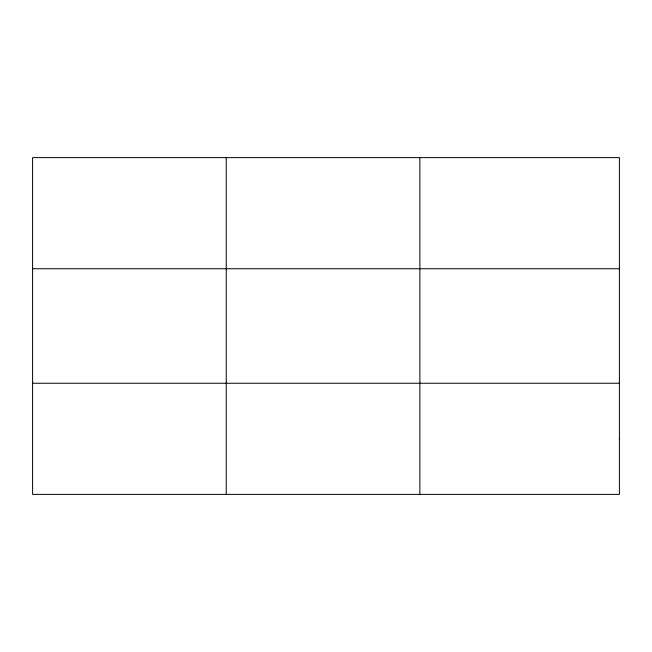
<?xml version="1.0" encoding="UTF-8"?>
<svg xmlns="http://www.w3.org/2000/svg" width="652" height="652" viewBox="0 0 652 652"><rect width="100%" height="100%" fill="white"/><g stroke="black" fill="none" stroke-linecap="round" stroke-linejoin="round"><path stroke-width="0.98" d="M226.244 157.621L226.244 494.379M419.888 157.621L419.888 494.379M32.6 268.754L619.4 268.754M32.6 383.246L619.4 383.246M619.4 438.812L619.4 494.379L32.6 494.379L32.6 157.621L619.4 157.621L619.4 438.812"/></g></svg>
